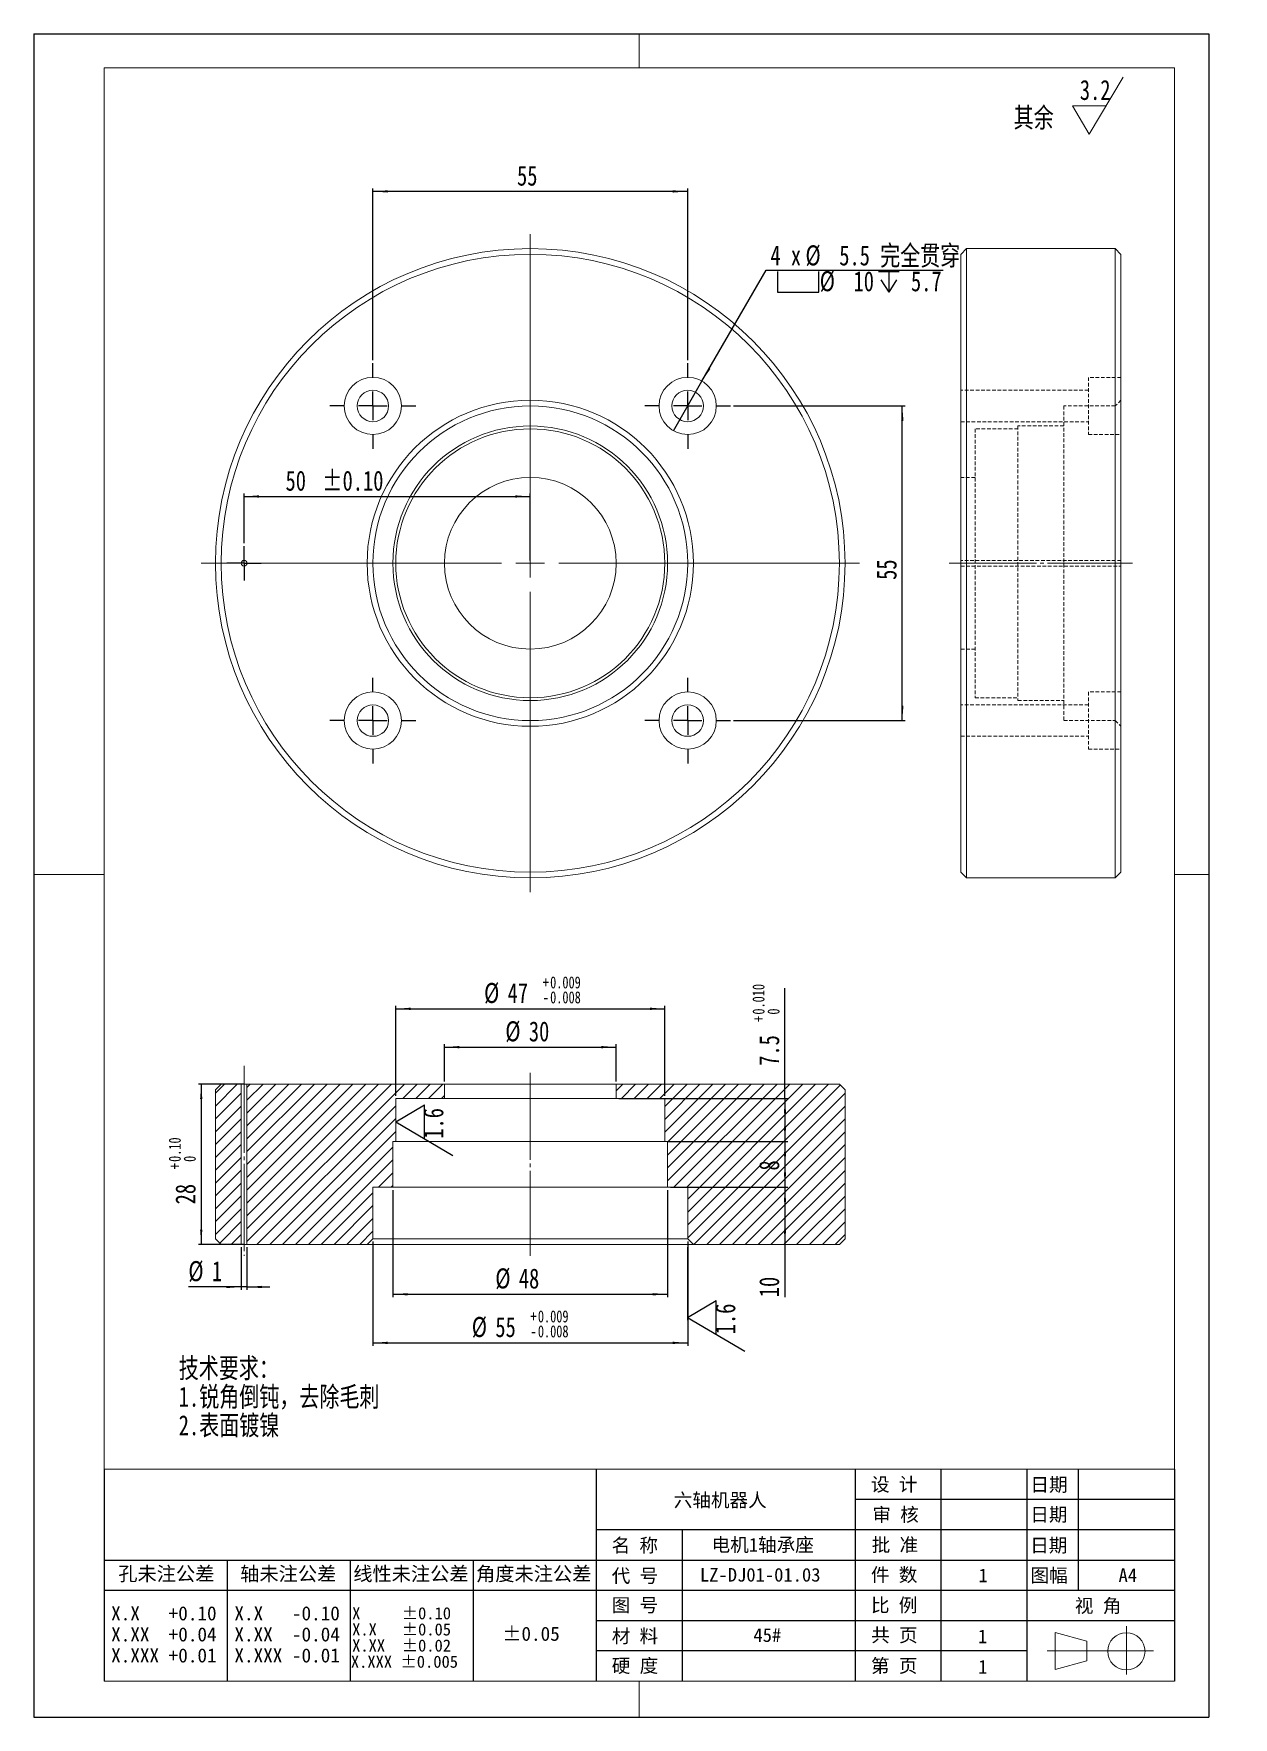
# Model space of a CAD drawing. Header units: millimetres. Extents: x 5 to 424, y 3 to 592.
import ezdxf

# ---------------------------------------------------------------- set-up
doc = ezdxf.new("R2010")
doc.units = ezdxf.units.MM
for name, pattern in [('SLD-中心线', [34.29, 30.48, -1.27, 1.27, -1.27]), ('SLD-双点画线', [12.7, 6.35, -1.27, 1.27, -1.27, 1.27, -1.27]), ('SLD-实线', [0]), ('SLD-虚线', [1.905, 1.27, -0.635])]:
    doc.linetypes.add(name, pattern=pattern)
for name, color, linetype in [('FORMAT', 7, 'SLD-实线'), ('双点划线层', 6, 'SLD-双点画线'), ('图框', 7, 'SLD-实线'), ('文字层', 7, 'SLD-实线'), ('标注层', 96, 'SLD-实线')]:
    doc.layers.add(name, color=color, linetype=linetype)
doc.layers.add('粗实线', color=7, linetype='SLD-实线', lineweight=15)
doc.styles.add('SLDTEXTSTYLE0', font='HYSWLONGFANGSONG.TTF', dxfattribs={"bigfont": 'bigfont'})
doc.styles.add('SLDTEXTSTYLE1', font='SIMSUN.TTC')
doc.styles.add('SLDTEXTSTYLE2', font='SIMSUN.TTC', dxfattribs={"bigfont": 'bigfont'})
doc.styles.add('SLDTEXTSTYLE3', font='HYSWLONGFANGSONG.TTF')
doc.dimstyles.new('SLDDIMSTYLE0', dxfattribs={"dimtxt": 7, "dimasz": 5.2, "dimexe": 0, "dimexo": 0.0625, "dimgap": 1.75, "dimtad": 1, "dimdec": 3, "dimrnd": 1e-09, "dimzin": 12, "dimdsep": 46, "dimtxsty": 'SLDTEXTSTYLE3', "dimsah": 1, "dimcen": 0.09, "dimadec": 0, "dimazin": 3, "dimtfac": 1, "dimtdec": 3, "dimtofl": 0, "dimtmove": 0, "dimatfit": 3, "dimfxl": 0, "dimfrac": 2, "dimtolj": 1, "dimtzin": 12, "dimarcsym": 0})
doc.dimstyles.new('SLDDIMSTYLE1', dxfattribs={"dimtxt": 7, "dimasz": 5.2, "dimexe": 0, "dimexo": 0.0625, "dimgap": 1.75, "dimtad": 0, "dimtih": 1, "dimtoh": 1, "dimdec": 0, "dimrnd": 1e-09, "dimzin": 12, "dimdsep": 46, "dimtxsty": 'SLDTEXTSTYLE3', "dimblk1": 'NONE', "dimsah": 1, "dimcen": 0, "dimadec": 0, "dimazin": 3, "dimtfac": 1, "dimtdec": 3, "dimtmove": 0, "dimatfit": 3, "dimldrblk": 'NONE', "dimfxl": 0, "dimfrac": 2, "dimtolj": 1, "dimtzin": 12, "dimarcsym": 0})
doc.dimstyles.new('SLDDIMSTYLE2', dxfattribs={"dimtxt": 7, "dimasz": 5.2, "dimexe": 0, "dimexo": 0.0625, "dimgap": 1.75, "dimtad": 1, "dimrnd": 1e-09, "dimzin": 12, "dimdsep": 46, "dimtxsty": 'SLDTEXTSTYLE3', "dimsah": 1, "dimcen": 0.09, "dimadec": 0, "dimazin": 3, "dimtol": 1, "dimtp": 0.2, "dimtm": 0.2, "dimtfac": 1, "dimtofl": 0, "dimtmove": 0, "dimatfit": 3, "dimfxl": 0, "dimfrac": 2, "dimtolj": 1, "dimtzin": 0, "dimarcsym": 0})
doc.dimstyles.new('SLDDIMSTYLE3', dxfattribs={"dimtxt": 7, "dimasz": 5.2, "dimexe": 0, "dimexo": 0.0625, "dimgap": 1.75, "dimtad": 1, "dimdec": 3, "dimrnd": 1e-09, "dimzin": 12, "dimdsep": 46, "dimtxsty": 'SLDTEXTSTYLE3', "dimsah": 1, "dimcen": 0.09, "dimadec": 0, "dimazin": 3, "dimtol": 1, "dimtp": 0.018, "dimtm": 0.016, "dimtfac": 1, "dimtdec": 3, "dimtofl": 0, "dimtmove": 0, "dimatfit": 3, "dimfxl": 0, "dimfrac": 2, "dimtolj": 1, "dimarcsym": 0})
doc.dimstyles.new('SLDDIMSTYLE4', dxfattribs={"dimtxt": 7, "dimasz": 5.2, "dimexe": 0, "dimexo": 0.0625, "dimgap": 1.75, "dimtad": 1, "dimdec": 3, "dimrnd": 1e-09, "dimzin": 12, "dimdsep": 46, "dimtxsty": 'SLDTEXTSTYLE3', "dimsah": 1, "dimcen": 0.09, "dimadec": 0, "dimazin": 3, "dimtol": 1, "dimtp": 0.02, "dimtfac": 1, "dimtdec": 3, "dimtofl": 0, "dimtmove": 0, "dimatfit": 3, "dimfxl": 0, "dimfrac": 2, "dimtolj": 1, "dimtzin": 0, "dimarcsym": 0})
doc.dimstyles.new('SLDDIMSTYLE5', dxfattribs={"dimtxt": 7, "dimasz": 5.2, "dimexe": 0, "dimexo": 0.0625, "dimgap": 1.75, "dimtad": 1, "dimrnd": 1e-09, "dimzin": 12, "dimdsep": 46, "dimtxsty": 'SLDTEXTSTYLE3', "dimsah": 1, "dimcen": 0.09, "dimadec": 0, "dimazin": 3, "dimtol": 1, "dimtp": 0.2, "dimtfac": 1, "dimtofl": 0, "dimtmove": 0, "dimatfit": 3, "dimfxl": 0, "dimfrac": 2, "dimtolj": 1, "dimtzin": 0, "dimarcsym": 0})
doc.dimstyles.new('SLDDIMSTYLE6', dxfattribs={"dimtxt": 7, "dimasz": 5.2, "dimexe": 0, "dimexo": 0.0625, "dimgap": 1.75, "dimtad": 1, "dimdec": 3, "dimrnd": 1e-09, "dimzin": 12, "dimdsep": 46, "dimtxsty": 'SLDTEXTSTYLE3', "dimsah": 1, "dimcen": 0.09, "dimadec": 0, "dimazin": 3, "dimtfac": 1, "dimtdec": 3, "dimtmove": 0, "dimatfit": 0, "dimfxl": 0, "dimfrac": 2, "dimtolj": 1, "dimtzin": 12, "dimarcsym": 0})

# ---------------------------------------------------------------- blocks, each defined once
blk = doc.blocks.new('SW_NOTE_0')
at = {"color": 0, "linetype": 'SLD-实线', "lineweight": 0, "char_height": 7, "attachment_point": 1, "style": 'SLDTEXTSTYLE0'}
for s, insert in [('\\M+18B5A术\\M+19776\\M+18B81\\M+18146', (0, 9.02)), ('1.锐\\M+18A70\\M+1937C钝\\M+18143\\M+18B8E\\M+18F9C\\M+196D1\\M+18E68', (0, -0.98)), ('2.\\M+1955C\\M+196CA镀镍', (0, -10.98))]:
    blk.add_mtext(s, dxfattribs=dict(at, insert=insert))
blk = doc.blocks.new('SW_NOTE_1')
at = {"layer": 'FORMAT', "color": 0, "char_height": 4.925, "attachment_point": 2, "style": 'SLDTEXTSTYLE1'}
for s, insert in [('X.X   +0.10', (15.24, 5.73)), ('X.XX  +0.04', (15.24, -1.63)), ('X.XXX +0.01', (15.24, -8.98))]:
    blk.add_mtext(s, dxfattribs=dict(at, insert=insert))
blk = doc.blocks.new('SW_NOTE_2')
at = {"layer": 'FORMAT', "color": 0, "char_height": 4.925, "attachment_point": 2, "style": 'SLDTEXTSTYLE1'}
for s, insert in [('X.X   -0.10', (15.24, 5.73)), ('X.XX  -0.04', (15.24, -1.63)), ('X.XXX -0.01', (15.24, -8.98))]:
    blk.add_mtext(s, dxfattribs=dict(at, insert=insert))
blk = doc.blocks.new('SW_NOTE_3')
at = {"layer": 'FORMAT', "color": 0, "char_height": 4.2333, "attachment_point": 2, "style": 'SLDTEXTSTYLE1'}
for s, insert in [('X     ±0.10', (14.35, 4.93)), ('X.X   ±0.05', (14.35, -0.72)), (' X.XXX ±0.005', (13.91, -12.01)), ('X.XX  ±0.02', (14.35, -6.36))]:
    blk.add_mtext(s, dxfattribs=dict(at, insert=insert))
blk = doc.blocks.new('SW_SFSYMBOL_0')
at = {"color": 0, "linetype": 'SLD-实线', "lineweight": 0}
for p, q in [((3.29, -10), (15.09, 10)), ((3.29, -10), (-2.61, 0)), ((9.19, 0), (-2.61, 0))]:
    blk.add_line(p, q, dxfattribs=at)
at = {"color": 0, "linetype": 'SLD-实线', "lineweight": 0, "insert": (0, 9.02), "char_height": 7, "attachment_point": 1, "style": 'SLDTEXTSTYLE3'}
blk.add_mtext('3.2', dxfattribs=at)
blk = doc.blocks.new('_D')
at = {"layer": '标注层'}
for p, q in [((249.52, 461.45), (309.52, 461.45)), ((308.52, 351.45), (308.52, 461.45)), ((249.52, 351.45), (309.52, 351.45))]:
    blk.add_line(p, q, dxfattribs=at)
for points in [[(308.52, 461.45), (308.12, 456.25), (308.92, 456.25)], [(308.52, 351.45), (308.92, 356.65), (308.12, 356.65)]]:
    blk.add_solid(points, dxfattribs=at)
at = {"layer": '标注层', "insert": (299.5, 400.65, -27.8), "char_height": 7, "attachment_point": 1, "rotation": 90, "style": 'SLDTEXTSTYLE3'}
blk.add_mtext('55', dxfattribs=at)
blk = doc.blocks.new('_D_1')
at = {"layer": '标注层'}
for p, q in [((123.52, 477.45), (123.52, 537.45)), ((233.52, 536.45), (123.52, 536.45)), ((233.52, 477.45), (233.52, 537.45))]:
    blk.add_line(p, q, dxfattribs=at)
for points in [[(123.52, 536.45), (128.72, 536.05), (128.72, 536.85)], [(233.52, 536.45), (228.32, 536.85), (228.32, 536.05)]]:
    blk.add_solid(points, dxfattribs=at)
at = {"layer": '标注层', "insert": (173.89, 545.48, -27.8), "char_height": 7, "attachment_point": 1, "style": 'SLDTEXTSTYLE3'}
blk.add_mtext('55', dxfattribs=at)
blk = doc.blocks.new('SW_SYMBOL_HOLE_SPOT')
at = {"layer": '标注层', "color": 0}
for p, q in [((0, 1750), (0, 150)), ((3200, 150), (3200, 1750)), ((0, 150), (3200, 150))]:
    blk.add_line(p, q, dxfattribs=at)
blk = doc.blocks.new('SW_SYMBOL_HOLE_DEPTH')
at = {"layer": '标注层', "color": 0}
for p, q in [((0, 1750), (1600, 1750)), ((800, 1750), (800, 150)), ((200, 1110), (800, 150)), ((1400, 1110), (800, 150))]:
    blk.add_line(p, q, dxfattribs=at)
blk = doc.blocks.new('_D_2')
at = {"layer": '标注层'}
for p, q in [((238.52, 470.11), (260.93, 508.93)), ((260.93, 508.93), (322.74, 508.93)), ((228.52, 452.79), (238.52, 470.11))]:
    blk.add_line(p, q, dxfattribs=at)
blk.add_solid([(238.52, 470.11), (241.47, 474.42), (240.77, 474.82)], dxfattribs=at)
at = {"layer": '标注层', "xscale": 0.004511737089201878, "yscale": 0.004511737089201878, "zscale": 0.004511737089201878}
for name, p in [('SW_SYMBOL_HOLE_SPOT', (264.95, 500.56)), ('SW_SYMBOL_HOLE_DEPTH', (300.17, 500.56))]:
    blk.add_blockref(name, p, dxfattribs=at)
at = {"layer": '标注层', "char_height": 7, "attachment_point": 1}
for s, insert, style in [(' 5.5 \\M+18AAE\\M+19153贯\\M+190FA', (282.92, 517.57, -27.8), 'SLDTEXTSTYLE0'), ('4 x ', (262.43, 517.57, -27.8), 'SLDTEXTSTYLE3'), ('%%c', (274.69, 517.6, -27.8), 'SLDTEXTSTYLE3'), ('%%c', (279.67, 508.57, -27.8), 'SLDTEXTSTYLE3'), (' 10 ', (287.9, 508.54, -27.8), 'SLDTEXTSTYLE3'), (' 5.7', (307.97, 508.54, -27.8), 'SLDTEXTSTYLE3')]:
    blk.add_mtext(s, dxfattribs=dict(at, insert=insert, style=style))
blk = doc.blocks.new('_NONE')
blk = doc.blocks.new('_D_3')
at = {"layer": '标注层'}
for p, q in [((78.52, 413.45), (78.52, 430.8)), ((78.52, 429.8), (178.52, 429.8)), ((178.52, 407.45), (178.52, 430.8))]:
    blk.add_line(p, q, dxfattribs=at)
for points in [[(78.52, 429.8), (83.72, 429.4), (83.72, 430.2)], [(178.52, 429.8), (173.32, 430.2), (173.32, 429.4)]]:
    blk.add_solid(points, dxfattribs=at)
at = {"layer": '标注层', "char_height": 7, "attachment_point": 1, "style": 'SLDTEXTSTYLE3'}
for s, insert in [('50', (93, 438.83, -27.8)), (' ±0.10', (102.21, 438.83, -27.8))]:
    blk.add_mtext(s, dxfattribs=dict(at, insert=insert))
blk = doc.blocks.new('SW_CENTERMARKSYMBOL_0')
at = {"layer": '双点划线层', "color": 0}
for p, q in [((0, 10), (0, 15)), ((-10, 0), (-15, 0)), ((0, 0), (-5, 0)), ((0, 0), (0, 5)), ((0, 0), (0, -5)), ((0, 0), (5, 0)), ((10, 0), (15, 0)), ((0, -10), (0, -15))]:
    blk.add_line(p, q, dxfattribs=at)
blk = doc.blocks.new('SW_CENTERMARKSYMBOL_1')
at = {"layer": '双点划线层', "color": 0}
for p, q in [((0, 10), (0, 15)), ((-10, 0), (-15, 0)), ((0, 0), (-5, 0)), ((0, 0), (0, 5)), ((0, 0), (0, -5)), ((0, 0), (5, 0)), ((10, 0), (15, 0)), ((0, -10), (0, -15))]:
    blk.add_line(p, q, dxfattribs=at)
blk = doc.blocks.new('SW_CENTERMARKSYMBOL_2')
at = {"layer": '双点划线层', "color": 0}
for p, q in [((0, 10), (0, 15)), ((-10, 0), (-15, 0)), ((0, 0), (-5, 0)), ((0, 0), (0, 5)), ((0, 0), (0, -5)), ((0, 0), (5, 0)), ((10, 0), (15, 0)), ((0, -10), (0, -15))]:
    blk.add_line(p, q, dxfattribs=at)
blk = doc.blocks.new('SW_CENTERMARKSYMBOL_3')
at = {"layer": '双点划线层', "color": 0}
for p, q in [((0, 10), (0, 15)), ((-10, 0), (-15, 0)), ((0, 0), (-5, 0)), ((0, 0), (0, 5)), ((0, 0), (0, -5)), ((0, 0), (5, 0)), ((10, 0), (15, 0)), ((0, -10), (0, -15))]:
    blk.add_line(p, q, dxfattribs=at)
blk = doc.blocks.new('SW_CENTERMARKSYMBOL_4')
at = {"layer": '双点划线层', "color": 0}
for p, q in [((0, 5), (0, 6)), ((-5, 0), (-6, 0)), ((0, 0), (-5, 0)), ((0, 0), (0, 5)), ((0, 0), (0, -5)), ((0, 0), (5, 0)), ((5, 0), (6, 0)), ((0, -5), (0, -6))]:
    blk.add_line(p, q, dxfattribs=at)
blk = doc.blocks.new('SW_CENTERMARKSYMBOL_5')
at = {"color": 0, "linetype": 'SLD-实线', "lineweight": 0}
for p, q in [((0, 10), (0, 115)), ((-10, 0), (-115, 0)), ((0, 0), (-5, 0)), ((0, 0), (0, 5)), ((0, 0), (0, -5)), ((0, 0), (5, 0)), ((10, 0), (115, 0)), ((0, -10), (0, -115))]:
    blk.add_line(p, q, dxfattribs=at)
blk = doc.blocks.new('_D_4')
at = {"layer": '标注层'}
for p, q in [((123.52, 169.33), (123.52, 132.91)), ((233.52, 169.33), (233.52, 132.91)), ((123.52, 133.91), (233.52, 133.91))]:
    blk.add_line(p, q, dxfattribs=at)
for points in [[(123.52, 133.91), (128.72, 133.51), (128.72, 134.31)], [(233.52, 133.91), (228.32, 134.31), (228.32, 133.51)]]:
    blk.add_solid(points, dxfattribs=at)
at = {"layer": '标注层', "attachment_point": 1, "style": 'SLDTEXTSTYLE3'}
for s, insert, char_height in [('%%c', (158.09, 142.97, 0.2), 7), ('55', (166.32, 142.94, 0.2), 7), ('+', (178.6, 145.27, 0.2), 4.2), ('0.009', (181.18, 145.27, 0.2), 4.2), ('-', (178.59, 140.04, 0.2), 4.2), ('0.008', (181.18, 140.04, 0.2), 4.2)]:
    blk.add_mtext(s, dxfattribs=dict(at, insert=insert, char_height=char_height))
blk = doc.blocks.new('_D_5')
at = {"layer": '标注层'}
for p, q in [((130.52, 187.33), (130.52, 149.9)), ((226.52, 187.33), (226.52, 149.9)), ((130.52, 150.9), (226.52, 150.9))]:
    blk.add_line(p, q, dxfattribs=at)
for points in [[(130.52, 150.9), (135.72, 150.5), (135.72, 151.3)], [(226.52, 150.9), (221.32, 151.3), (221.32, 150.5)]]:
    blk.add_solid(points, dxfattribs=at)
at = {"layer": '标注层', "char_height": 7, "attachment_point": 1, "style": 'SLDTEXTSTYLE3'}
for s, insert in [('%%c', (166.3, 159.95, 0.2)), ('48', (174.53, 159.93, 0.2))]:
    blk.add_mtext(s, dxfattribs=dict(at, insert=insert))
blk = doc.blocks.new('_D_6')
at = {"layer": '标注层'}
for p, q in [((131.52, 220.33), (131.52, 251.69)), ((131.52, 250.69), (225.52, 250.69)), ((225.52, 220.33), (225.52, 251.69))]:
    blk.add_line(p, q, dxfattribs=at)
for points in [[(131.52, 250.69), (136.72, 250.29), (136.72, 251.09)], [(225.52, 250.69), (220.32, 251.09), (220.32, 250.29)]]:
    blk.add_solid(points, dxfattribs=at)
at = {"layer": '标注层', "attachment_point": 1, "style": 'SLDTEXTSTYLE3'}
for s, insert, char_height in [('%%c', (162.38, 259.74, 0.2), 7), ('47', (170.61, 259.71, 0.2), 7), ('+', (182.87, 262.04, 0.2), 4.2), ('0.009', (185.46, 262.04, 0.2), 4.2), ('-', (182.87, 256.81, 0.2), 4.2), ('0.008', (185.46, 256.81, 0.2), 4.2)]:
    blk.add_mtext(s, dxfattribs=dict(at, insert=insert, char_height=char_height))
blk = doc.blocks.new('_D_7')
at = {"layer": '标注层'}
for p, q in [((148.52, 225.33), (148.52, 238.29)), ((148.52, 237.29), (208.52, 237.29)), ((208.52, 225.33), (208.52, 238.29))]:
    blk.add_line(p, q, dxfattribs=at)
for points in [[(148.52, 237.29), (153.72, 236.89), (153.72, 237.69)], [(208.52, 237.29), (203.32, 237.69), (203.32, 236.89)]]:
    blk.add_solid(points, dxfattribs=at)
at = {"layer": '标注层', "char_height": 7, "attachment_point": 1, "style": 'SLDTEXTSTYLE3'}
for s, insert in [('%%c', (169.8, 246.34, 0.2)), ('30', (178.03, 246.31, 0.2))]:
    blk.add_mtext(s, dxfattribs=dict(at, insert=insert))
blk = doc.blocks.new('_D_8')
at = {"layer": '标注层'}
for p, q in [((234.52, 188.33), (268.52, 188.33)), ((267.52, 188.33), (267.52, 168.33)), ((267.52, 168.33), (267.52, 149.87))]:
    blk.add_line(p, q, dxfattribs=at)
for points in [[(267.52, 188.33), (267.12, 183.13), (267.92, 183.13)], [(267.52, 168.33), (267.92, 173.53), (267.12, 173.53)]]:
    blk.add_solid(points, dxfattribs=at)
at = {"layer": '标注层', "insert": (258.49, 149.87, 0.2), "char_height": 7, "attachment_point": 1, "rotation": 90, "style": 'SLDTEXTSTYLE3'}
blk.add_mtext('10', dxfattribs=at)
blk = doc.blocks.new('_D_9')
at = {"layer": '标注层'}
for p, q in [((226.52, 204.33), (268.52, 204.33)), ((267.52, 204.33), (267.52, 188.33)), ((227.52, 188.33), (268.52, 188.33))]:
    blk.add_line(p, q, dxfattribs=at)
for points in [[(267.52, 204.33), (267.12, 199.13), (267.92, 199.13)], [(267.52, 188.33), (267.92, 193.53), (267.12, 193.53)]]:
    blk.add_solid(points, dxfattribs=at)
at = {"layer": '标注层', "insert": (258.49, 194.15, 0.2), "char_height": 7, "attachment_point": 1, "rotation": 90, "style": 'SLDTEXTSTYLE3'}
blk.add_mtext('8', dxfattribs=at)
blk = doc.blocks.new('_D_10')
at = {"layer": '标注层'}
for p, q in [((267.52, 219.33), (267.52, 257.89)), ((209.52, 219.33), (268.52, 219.33)), ((267.52, 219.33), (267.52, 204.33)), ((226.52, 204.33), (268.52, 204.33))]:
    blk.add_line(p, q, dxfattribs=at)
for points in [[(267.52, 219.33), (267.12, 214.13), (267.92, 214.13)], [(267.52, 204.33), (267.92, 209.53), (267.12, 209.53)]]:
    blk.add_solid(points, dxfattribs=at)
at = {"layer": '标注层', "attachment_point": 1, "rotation": 90, "style": 'SLDTEXTSTYLE3'}
for s, insert, char_height in [('0.010', (256.16, 248.67, 0.2), 4.2), ('+', (256.16, 246.09, 0.2), 4.2), ('0', (261.39, 248.67, 0.2), 4.2), ('7.5', (258.49, 230.77, 0.2), 7)]:
    blk.add_mtext(s, dxfattribs=dict(at, insert=insert, char_height=char_height))
blk = doc.blocks.new('_D_11')
at = {"layer": '标注层'}
for p, q in [((78.52, 224.33), (62.54, 224.33)), ((63.54, 224.33), (63.54, 168.33)), ((78.52, 168.33), (62.54, 168.33))]:
    blk.add_line(p, q, dxfattribs=at)
for points in [[(63.54, 224.33), (63.14, 219.13), (63.94, 219.13)], [(63.54, 168.33), (63.94, 173.53), (63.14, 173.53)]]:
    blk.add_solid(points, dxfattribs=at)
at = {"layer": '标注层', "attachment_point": 1, "rotation": 90, "style": 'SLDTEXTSTYLE3'}
for s, insert, char_height in [('0.10', (52.19, 197.17, 0.2), 4.2), ('+', (52.19, 194.59, 0.2), 4.2), ('0', (57.41, 197.17, 0.2), 4.2), ('28', (54.52, 182.33, 0.2), 7)]:
    blk.add_mtext(s, dxfattribs=dict(at, insert=insert, char_height=char_height))
blk = doc.blocks.new('_D_12')
at = {"layer": '标注层'}
for p, q in [((77.52, 167.33), (77.52, 152.45)), ((79.52, 167.33), (79.52, 152.45)), ((77.52, 153.45), (59.05, 153.45)), ((79.52, 153.45), (77.52, 153.45)), ((79.52, 153.45), (87.52, 153.45))]:
    blk.add_line(p, q, dxfattribs=at)
for points in [[(77.52, 153.45), (72.32, 153.85), (72.32, 153.05)], [(79.52, 153.45), (84.72, 153.05), (84.72, 153.85)]]:
    blk.add_solid(points, dxfattribs=at)
at = {"layer": '标注层', "char_height": 7, "attachment_point": 1, "style": 'SLDTEXTSTYLE3'}
for s, insert in [('%%c', (59.05, 162.5, 0.2)), ('1', (67.28, 162.47, 0.2))]:
    blk.add_mtext(s, dxfattribs=dict(at, insert=insert))
blk = doc.blocks.new('SW_SFSYMBOL_1')
at = {"layer": '文字层', "color": 0}
for p, q in [((-18.65, 30.4), (-18.65, 4.9)), ((-18.65, 5.9), (-8.65, 11.8)), ((-8.65, 0), (-8.65, 11.8)), ((-18.65, 5.9), (1.35, -5.9))]:
    blk.add_line(p, q, dxfattribs=at)
at = {"layer": '文字层', "color": 0, "insert": (-9.02, 0), "char_height": 7, "attachment_point": 1, "rotation": 90, "style": 'SLDTEXTSTYLE3'}
blk.add_mtext('1.6', dxfattribs=at)
blk = doc.blocks.new('SW_SFSYMBOL_2')
at = {"layer": '文字层', "color": 0}
for p, q in [((-18.65, 5.9), (-8.65, 11.8)), ((-8.65, 0), (-8.65, 11.8)), ((-18.65, 5.9), (1.35, -5.9))]:
    blk.add_line(p, q, dxfattribs=at)
at = {"layer": '文字层', "color": 0, "insert": (-9.02, 0), "char_height": 7, "attachment_point": 1, "rotation": 90, "style": 'SLDTEXTSTYLE3'}
blk.add_mtext('1.6', dxfattribs=at)

msp = doc.modelspace()

# ---------------------------------------------------------------- hatches: boundary and pattern name
at = {"linetype": 'SLD-实线', "lineweight": 0}
h = msp.add_hatch(dxfattribs=at)
h.set_pattern_fill('ANSI31', style=0)
h.paths.add_polyline_path([(70.5198, 224.327), (68.5198, 222.327), (68.5198, 170.327), (70.5198, 168.327), (77.5198, 168.327), (77.5198, 224.327)], flags=0)
h = msp.add_hatch(dxfattribs=at)
h.set_pattern_fill('ANSI31', style=0)
h.paths.add_polyline_path([(131.5198, 219.327), (148.5198, 219.327), (148.5198, 224.327), (79.5198, 224.327), (79.5198, 168.327), (121.5198, 168.327), (123.5198, 170.327), (123.5198, 188.327), (130.5198, 188.327), (130.5198, 204.327), (131.5198, 204.327)], flags=0)
h = msp.add_hatch(dxfattribs=at)
h.set_pattern_fill('ANSI31', style=0)
h.paths.add_polyline_path([(208.5198, 219.327), (225.5198, 219.327), (225.5198, 204.327), (226.5198, 204.327), (226.5198, 188.327), (233.5198, 188.327), (233.5198, 170.327), (235.5198, 168.327), (286.5198, 168.327), (288.5198, 170.327), (288.5198, 222.327), (286.5198, 224.327), (208.5198, 224.327)], flags=0)

# ---------------------------------------------------------------- linework, layer by layer
at = {"color": 7, "linetype": 'SLD-实线', "lineweight": 15}
for p, q in [((330.9364, 516.454), (328.9364, 514.454)), ((328.9364, 298.454), (328.9364, 514.454)), ((382.9364, 516.454), (330.9364, 516.454)), ((330.9364, 516.454), (330.9364, 296.454)), ((384.9364, 514.454), (382.9364, 516.454)), ((382.9364, 296.454), (382.9364, 516.454)), ((384.9364, 514.454), (384.9364, 298.454)), ((328.9364, 298.454), (330.9364, 296.454)), ((330.9364, 296.454), (382.9364, 296.454)), ((382.9364, 296.454), (384.9364, 298.454)), ((70.5198, 224.327), (68.5198, 222.327)), ((70.5198, 224.327), (77.5198, 224.327)), ((77.5198, 224.327), (77.5198, 168.327)), ((77.5198, 224.327), (79.5198, 224.327)), ((79.5198, 168.327), (79.5198, 224.327)), ((79.5198, 224.327), (148.5198, 224.327)), ((148.5198, 219.327), (148.5198, 224.327)), ((148.5198, 224.327), (208.5198, 224.327)), ((208.5198, 224.327), (208.5198, 219.327)), ((208.5198, 224.327), (286.5198, 224.327)), ((288.5198, 222.327), (286.5198, 224.327)), ((68.5198, 170.327), (68.5198, 222.327)), ((131.5198, 219.327), (131.5198, 204.327)), ((131.5198, 219.327), (148.5198, 219.327)), ((148.5198, 219.327), (208.5198, 219.327)), ((208.5198, 219.327), (225.5198, 219.327)), ((225.5198, 204.327), (225.5198, 219.327)), ((288.5198, 222.327), (288.5198, 170.327)), ((130.5198, 204.327), (131.5198, 204.327)), ((130.5198, 204.327), (130.5198, 188.327)), ((225.5198, 204.327), (131.5198, 204.327)), ((225.5198, 204.327), (226.5198, 204.327)), ((226.5198, 188.327), (226.5198, 204.327)), ((123.5198, 188.327), (130.5198, 188.327)), ((123.5198, 188.327), (123.5198, 170.327)), ((130.5198, 188.327), (226.5198, 188.327)), ((226.5198, 188.327), (233.5198, 188.327)), ((233.5198, 170.327), (233.5198, 188.327)), ((68.5198, 170.327), (70.5198, 168.327)), ((70.5198, 168.327), (77.5198, 168.327)), ((77.5198, 168.327), (79.5198, 168.327)), ((79.5198, 168.327), (121.5198, 168.327)), ((121.5198, 168.327), (123.5198, 170.327)), ((235.5198, 168.327), (121.5198, 168.327)), ((123.5198, 170.327), (233.5198, 170.327)), ((233.5198, 170.327), (235.5198, 168.327)), ((235.5198, 168.327), (286.5198, 168.327)), ((286.5198, 168.327), (288.5198, 170.327))]:
    msp.add_line(p, q, dxfattribs=at)
at = {"color": 7, "linetype": 'SLD-虚线', "lineweight": 0}
for p, q in [((373.5364, 471.454), (373.5364, 451.454)), ((384.9364, 471.454), (373.5364, 471.454)), ((373.5364, 466.954), (328.9364, 466.954)), ((364.9364, 461.454), (364.9364, 351.454)), ((382.9364, 461.454), (364.9364, 461.454)), ((384.9364, 463.454), (382.9364, 461.454)), ((328.9364, 455.954), (373.5364, 455.954)), ((333.9364, 453.454), (333.9364, 359.454)), ((348.9364, 453.454), (333.9364, 453.454)), ((348.9364, 454.454), (348.9364, 358.454)), ((364.9364, 454.454), (348.9364, 454.454)), ((373.5364, 451.454), (384.9364, 451.454)), ((333.9364, 436.454), (328.9364, 436.454)), ((384.9364, 407.454), (328.9364, 407.454)), ((328.9364, 405.454), (384.9364, 405.454)), ((328.9364, 376.454), (333.9364, 376.454)), ((333.9364, 359.454), (348.9364, 359.454)), ((373.5364, 361.454), (373.5364, 341.454)), ((384.9364, 361.454), (373.5364, 361.454)), ((373.5364, 356.954), (328.9364, 356.954)), ((348.9364, 358.454), (364.9364, 358.454)), ((364.9364, 351.454), (382.9364, 351.454)), ((382.9364, 351.454), (384.9364, 349.454)), ((328.9364, 345.954), (373.5364, 345.954)), ((373.5364, 341.454), (384.9364, 341.454))]:
    msp.add_line(p, q, dxfattribs=at)
at = {"color": 7, "linetype": 'SLD-中心线', "lineweight": 0}
for p, q in [((324.9364, 406.454), (388.9364, 406.454)), ((78.5198, 230.7799), (78.5198, 164.327)), ((178.5198, 228.327), (178.5198, 164.327)), ((386.8278, 34.9129), (386.8278, 17.9426)), ((359.1742, 26.2), (375.6734, 26.2)), ((375.6734, 26.2), (396.3388, 26.2))]:
    msp.add_line(p, q, dxfattribs=at)
at = {"color": 7, "linetype": 'SLD-实线', "lineweight": 15}
for centre, radius in [((178.5198, 406.454), 110), ((178.5198, 406.454), 108), ((123.5198, 461.454), 10), ((233.5198, 461.454), 10), ((123.5198, 461.454), 5.5), ((233.5198, 461.454), 5.5), ((178.5198, 406.454), 57), ((178.5198, 406.454), 55), ((178.5198, 406.454), 48), ((178.5198, 406.454), 47), ((178.5198, 406.454), 30), ((78.5198, 406.454), 1), ((123.5198, 351.454), 10), ((233.5198, 351.454), 10), ((123.5198, 351.454), 5.5), ((233.5198, 351.454), 5.5)]:
    msp.add_circle(centre, radius, dxfattribs=at)
at = {"layer": 'FORMAT'}
for p, q in [((29.6, 89.8), (29.6, 15.6)), ((201.6, 89.8), (201.6, 15.6)), ((292, 89.8), (292, 15.6)), ((322, 89.8), (322, 15.6)), ((352, 89.8), (352, 15.6)), ((370, 89.8), (370, 47.4)), ((403.6, 89.8), (403.6, 15.6)), ((403.6, 79.2), (292, 79.2)), ((403.6, 68.6), (201.6, 68.6)), ((231.6, 68.6), (231.6, 15.6)), ((29.6, 58), (403.6, 58)), ((72.6, 58), (72.6, 15.6)), ((115.6, 58), (115.6, 15.6)), ((158.6, 58), (158.6, 15.6)), ((29.6, 47.4), (403.6, 47.4)), ((201.6, 36.8), (403.6, 36.8)), ((352, 26.2), (201.6, 26.2))]:
    msp.add_line(p, q, dxfattribs=at)
at = {"layer": '图框'}
for p, q in [((5, 591.6), (415.6, 591.6)), ((5, 591.6), (5, 3)), ((415.6, 591.6), (415.6, 3)), ((5, 3), (415.6, 3))]:
    msp.add_line(p, q, dxfattribs=at)
at = {"layer": '粗实线'}
for p, q in [((216.6, 579.6), (216.6, 591.6)), ((29.6, 579.6), (403.6, 579.6)), ((29.6, 579.6), (29.6, 15.6)), ((403.6, 579.6), (403.6, 15.6)), ((29.6, 297.6), (5, 297.6)), ((403.6, 297.6), (415.6, 297.6)), ((29.6, 89.8), (403.6, 89.8)), ((361.9628, 32.7), (361.9628, 19.7)), ((373.001, 29.679), (361.9628, 32.7)), ((373.001, 22.721), (373.001, 29.679)), ((361.9628, 19.7), (373.001, 22.721)), ((29.6, 15.6), (403.6, 15.6)), ((29.6, 15.6), (403.6, 15.6)), ((216.6, 15.6), (216.6, 3))]:
    msp.add_line(p, q, dxfattribs=at)
msp.add_circle((386.8278, 26.0905), 6.5, dxfattribs=at)

# ---------------------------------------------------------------- block references
at = {"color": 7, "linetype": 'SLD-实线', "lineweight": 0}
for name, p in [('SW_SFSYMBOL_0', (370.5558, 566.4103)), ('SW_NOTE_0', (55.6868, 119.5921))]:
    msp.add_blockref(name, p, dxfattribs=at)
at = {"color": 7, "linetype": 'Continuous', "lineweight": 0}
msp.add_blockref('SW_CENTERMARKSYMBOL_5', (178.5198, 406.454), dxfattribs=at)
at = {"layer": 'FORMAT'}
for name, p in [('SW_NOTE_1', (35.2485, 36.0926)), ('SW_NOTE_2', (78.3257, 36.0926)), ('SW_NOTE_3', (119.2025, 36.5764))]:
    msp.add_blockref(name, p, dxfattribs=at)
at = {"layer": '双点划线层'}
for name, p in [('SW_CENTERMARKSYMBOL_3', (123.5198, 461.454)), ('SW_CENTERMARKSYMBOL_2', (233.5198, 461.454)), ('SW_CENTERMARKSYMBOL_4', (78.5198, 406.454)), ('SW_CENTERMARKSYMBOL_0', (123.5198, 351.454)), ('SW_CENTERMARKSYMBOL_1', (233.5198, 351.454))]:
    msp.add_blockref(name, p, dxfattribs=at)
at = {"layer": '文字层'}
for name, p in [('SW_SFSYMBOL_2', (150.1676, 205.2936)), ('SW_SFSYMBOL_1', (252.1676, 136.9257))]:
    msp.add_blockref(name, p, dxfattribs=at)

# ---------------------------------------------------------------- texts
at = {"color": 7, "linetype": 'SLD-实线', "lineweight": 0}
for s, insert, char_height, attachment_point, style in [('\\M+191B4\\M+1975D', (347.4289, 565.8042), 7, 1, 'SLDTEXTSTYLE0'), ('\\M+1985A轴\\M+18AF7\\M+18AED\\M+1906C', (244.8951, 81.3303), 4.7625, 2, 'SLDTEXTSTYLE2'), ('电\\M+18AF71轴\\M+18FB3\\M+18DC0', (259.7422, 65.695), 4.7625, 2, 'SLDTEXTSTYLE2'), ('LZ-DJ01-01.03', (258.874, 55.2117), 4.7625, 2, 'SLDTEXTSTYLE1'), ('1', (336.7402, 54.9989), 4.7625, 2, 'SLDTEXTSTYLE1'), ('45#', (261.3545, 34.1437), 4.7625, 2, 'SLDTEXTSTYLE1')]:
    msp.add_mtext(s, dxfattribs=dict(at, insert=insert, char_height=char_height, attachment_point=attachment_point, style=style))
at = {"layer": 'FORMAT', "attachment_point": 2}
for s, insert, char_height, style in [('设 计', (305.6882, 86.8128), 4.7625, 'SLDTEXTSTYLE2'), ('\\M+193FA\\M+18AFA', (359.7912, 86.7188), 4.7625, 'SLDTEXTSTYLE2'), ('审 \\M+18A6A', (306.1622, 76.2489), 4.7625, 'SLDTEXTSTYLE2'), ('\\M+193FA\\M+18AFA', (359.7364, 76.2865), 4.7625, 'SLDTEXTSTYLE2'), ('\\M+196BC \\M+18FCC', (215.045, 65.5128), 4.7625, 'SLDTEXTSTYLE2'), ('\\M+194E1 \\M+18F79', (305.9331, 65.695), 4.7625, 'SLDTEXTSTYLE2'), ('\\M+193FA\\M+18AFA', (359.7036, 65.5021), 4.7625, 'SLDTEXTSTYLE2'), ('\\M+18D45\\M+196A2\\M+1928D\\M+18CF6\\M+18DB7', (51.3522, 55.6606), 4.925, 'SLDTEXTSTYLE2'), ('轴\\M+196A2\\M+1928D\\M+18CF6\\M+18DB7', (93.9446, 55.6606), 4.925, 'SLDTEXTSTYLE2'), ('线\\M+190AB\\M+196A2\\M+1928D\\M+18CF6\\M+18DB7', (136.8179, 55.6606), 4.925, 'SLDTEXTSTYLE2'), ('\\M+18A70\\M+19378\\M+196A2\\M+1928D\\M+18CF6\\M+18DB7', (179.7183, 55.6606), 4.925, 'SLDTEXTSTYLE2'), ('\\M+191E3 \\M+18D86', (215.105, 54.864), 4.7625, 'SLDTEXTSTYLE2'), ('\\M+18C8F \\M+19094', (305.6882, 55.2117), 4.7625, 'SLDTEXTSTYLE2'), ('图\\M+1959D', (359.821, 54.9989), 4.7625, 'SLDTEXTSTYLE2'), ('A4', (387.3188, 55.05), 4.7625, 'SLDTEXTSTYLE1'), ('图 \\M+18D86', (215.105, 44.5967), 4.7625, 'SLDTEXTSTYLE2'), ('\\M+194E4 \\M+197E1', (305.6882, 44.5967), 4.7625, 'SLDTEXTSTYLE2'), ('视 \\M+18A70', (376.9227, 44.3817), 4.7625, 'SLDTEXTSTYLE2'), ('±0.05', (178.7808, 34.6756), 4.925, 'SLDTEXTSTYLE1'), ('\\M+18DDE \\M+197BF', (215.105, 33.8172), 4.7625, 'SLDTEXTSTYLE2'), ('\\M+18BA4 页', (305.7651, 34.1437), 4.7625, 'SLDTEXTSTYLE2'), ('1', (336.5957, 33.6877), 4.7625, 'SLDTEXTSTYLE1'), ('\\M+18D64 \\M+19378', (215.105, 23.4272), 4.7625, 'SLDTEXTSTYLE2'), ('\\M+191E6 页', (305.6882, 23.4272), 4.7625, 'SLDTEXTSTYLE2'), ('1', (336.6263, 23.0322), 4.7625, 'SLDTEXTSTYLE1')]:
    msp.add_mtext(s, dxfattribs=dict(at, insert=insert, char_height=char_height, style=style))

# ---------------------------------------------------------------- dimensions: what is measured, and where the dimension line sits
at = {"layer": '标注层'}
for base, p1, p2, dimstyle, picture, middle in [((123.5198, 536.454), (233.5198, 476.454), (123.5198, 476.454), 'SLDDIMSTYLE0', '_D_1', (178.4903, 536.454)), ((178.5198, 429.8024), (78.5198, 412.454), (178.5198, 406.454), 'SLDDIMSTYLE2', '_D_3', (108.339, 429.8024))]:
    dim = msp.add_linear_dim(base=base, p1=p1, p2=p2, dimstyle=dimstyle, dxfattribs=at)
    dim.commit()
    dim.dimension.update_dxf_attribs({"geometry": picture, "text_midpoint": middle, "dimtype": 160})
dim = msp.add_diameter_dim_2p(p1=(228.5192, 452.794), p2=(238.5203, 470.1139), text='<> x %%c 5.5 完全贯穿\\P{\\fGDT;v}%%c 10 {\\fGDT;x} 5.7\\P', dimstyle='SLDDIMSTYLE1', override={"dimpost": '<>'}, dxfattribs=at)
dim.commit()
dim.dimension.update_dxf_attribs({"geometry": '_D_2', "text_midpoint": (292.587, 508.5442), "dimtype": 163})
for base, p1, p2, dimstyle, picture, middle in [((308.5198, 461.454), (248.5198, 351.454), (248.5198, 461.454), 'SLDDIMSTYLE0', '_D', (308.5198, 405.2498)), ((267.5178, 204.327), (208.5198, 219.327), (225.5198, 204.327), 'SLDDIMSTYLE4', '_D_10', (267.5178, 244.327)), ((63.5405, 168.327), (79.5198, 224.327), (79.5198, 168.327), 'SLDDIMSTYLE5', '_D_11', (63.5405, 193.4337)), ((267.5178, 188.327), (225.5198, 204.327), (226.5198, 188.327), 'SLDDIMSTYLE0', '_D_9', (267.5178, 197.2128)), ((267.5178, 168.327), (233.5198, 188.327), (288.5198, 168.327), 'SLDDIMSTYLE0', '_D_8', (267.5178, 154.4711))]:
    dim = msp.add_linear_dim(base=base, p1=p1, p2=p2, angle=90, dimstyle=dimstyle, dxfattribs=at)
    dim.commit()
    dim.dimension.update_dxf_attribs({"geometry": picture, "text_midpoint": middle, "dimtype": 160})
for base, p1, p2, dimstyle, picture, middle in [((225.5198, 250.6855), (131.5198, 219.327), (225.5198, 219.327), 'SLDDIMSTYLE3', '_D_6', (178.5198, 250.6855)), ((208.5198, 237.2901), (148.5198, 224.327), (208.5198, 224.327), 'SLDDIMSTYLE0', '_D_7', (178.5198, 237.2901)), ((226.5198, 150.9016), (130.5198, 188.327), (226.5198, 188.327), 'SLDDIMSTYLE0', '_D_5', (175.0121, 150.9016)), ((77.5198, 153.4515), (79.5198, 168.327), (77.5198, 168.327), 'SLDDIMSTYLE6', '_D_12', (66.2355, 153.4515))]:
    dim = msp.add_linear_dim(base=base, p1=p1, p2=p2, text='%%c<>', dimstyle=dimstyle, dxfattribs=at)
    dim.commit()
    dim.dimension.update_dxf_attribs({"geometry": picture, "text_midpoint": middle, "dimtype": 160})
dim = msp.add_linear_dim(base=(233.5198, 133.9133), p1=(123.5198, 170.327), p2=(233.5198, 170.327), angle=0, text='%%c<>', dimstyle='SLDDIMSTYLE3', dxfattribs=at)
dim.commit()
dim.dimension.update_dxf_attribs({"geometry": '_D_4', "text_midpoint": (174.2415, 133.9133), "dimtype": 160})

doc.saveas('drawing.dxf')
